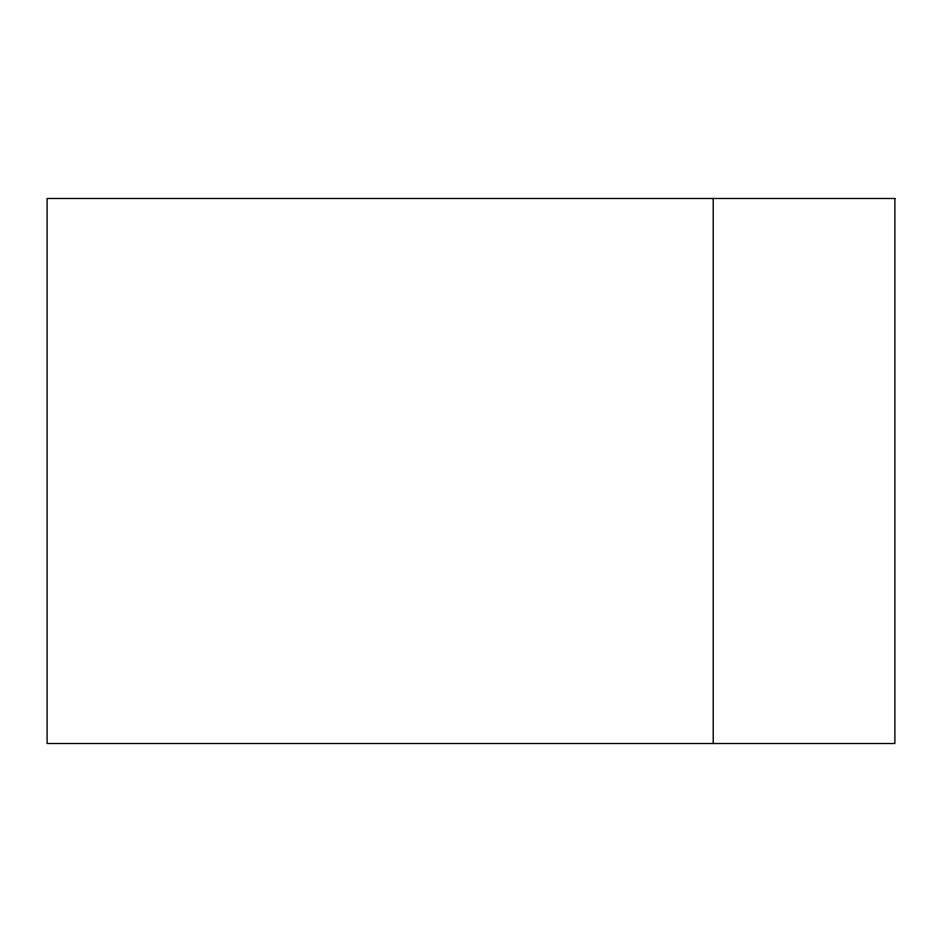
<?xml version="1.0" encoding="UTF-8"?>
<svg xmlns="http://www.w3.org/2000/svg" width="942" height="942" viewBox="0 0 942 942"><rect width="100%" height="100%" fill="white"/><g stroke="black" fill="none" stroke-linecap="round" stroke-linejoin="round"><path stroke-width="1.41" d="M713.224 198.491L713.224 743.509M894.9 198.491L47.1 198.491L47.1 743.509L894.9 743.509L894.9 198.491"/></g></svg>
